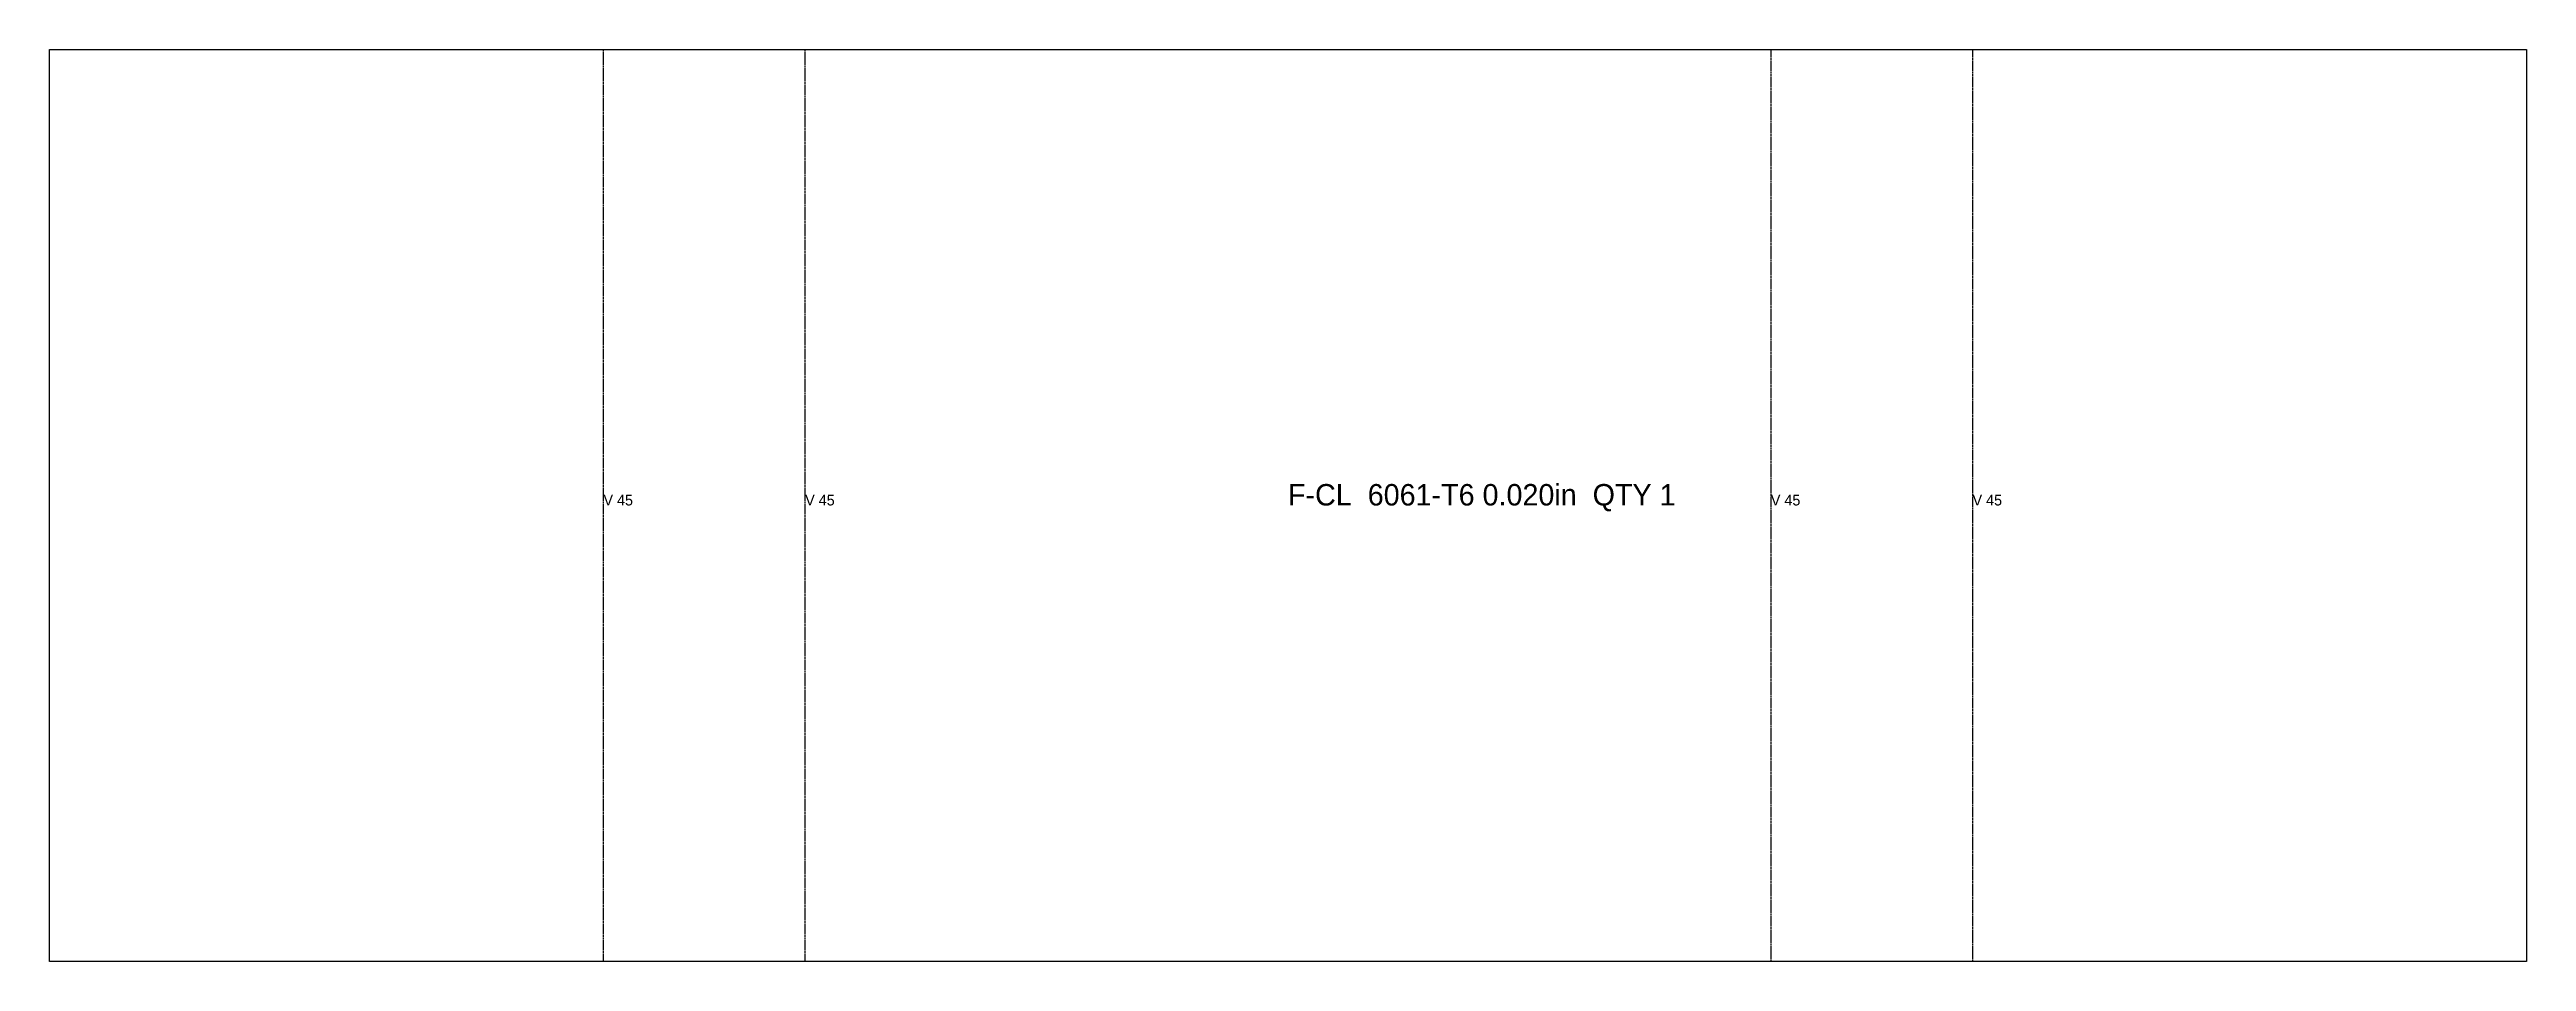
# Model space of a CAD drawing. Header units: millimetres. Extents: x -423 to 963, y 0 to 510.
import ezdxf

# ---------------------------------------------------------------- set-up
doc = ezdxf.new("R2010")
doc.units = ezdxf.units.MM
doc.linetypes.add('DASHED', pattern=[1.524, 1.27, -0.254])
for name, color, linetype in [('CUT', 7, 'CONTINUOUS'), ('ETCH', 8, 'CONTINUOUS'), ('VALLEY', 1, 'DASHED')]:
    doc.layers.add(name, color=color, linetype=linetype)

msp = doc.modelspace()

# ---------------------------------------------------------------- linework, layer by layer
at = {"layer": 'CUT'}
msp.add_lwpolyline([(962.6, 510), (962.6, 0), (-422.6, 0), (-422.6, 510), (962.6, 510)], close=True, dxfattribs=at)
at = {"layer": 'VALLEY'}
for p, q in [((-112.8, 0), (-112.8, 510)), ((0, 0), (0, 510)), ((540, 510), (540, 0)), ((652.8, 510), (652.8, 0))]:
    msp.add_line(p, q, dxfattribs=at)

# ---------------------------------------------------------------- texts
at = {"layer": 'ETCH'}
for s, height, p in [('F-CL  6061-T6 0.020in  QTY 1', 12, (270, 255)), ('V 45', 6, (-112.8, 255)), ('V 45', 6, (0, 255)), ('V 45', 6, (540, 255)), ('V 45', 6, (652.8, 255))]:
    msp.add_text(s, height=height, dxfattribs=at).set_placement(p)

doc.saveas('drawing.dxf')
